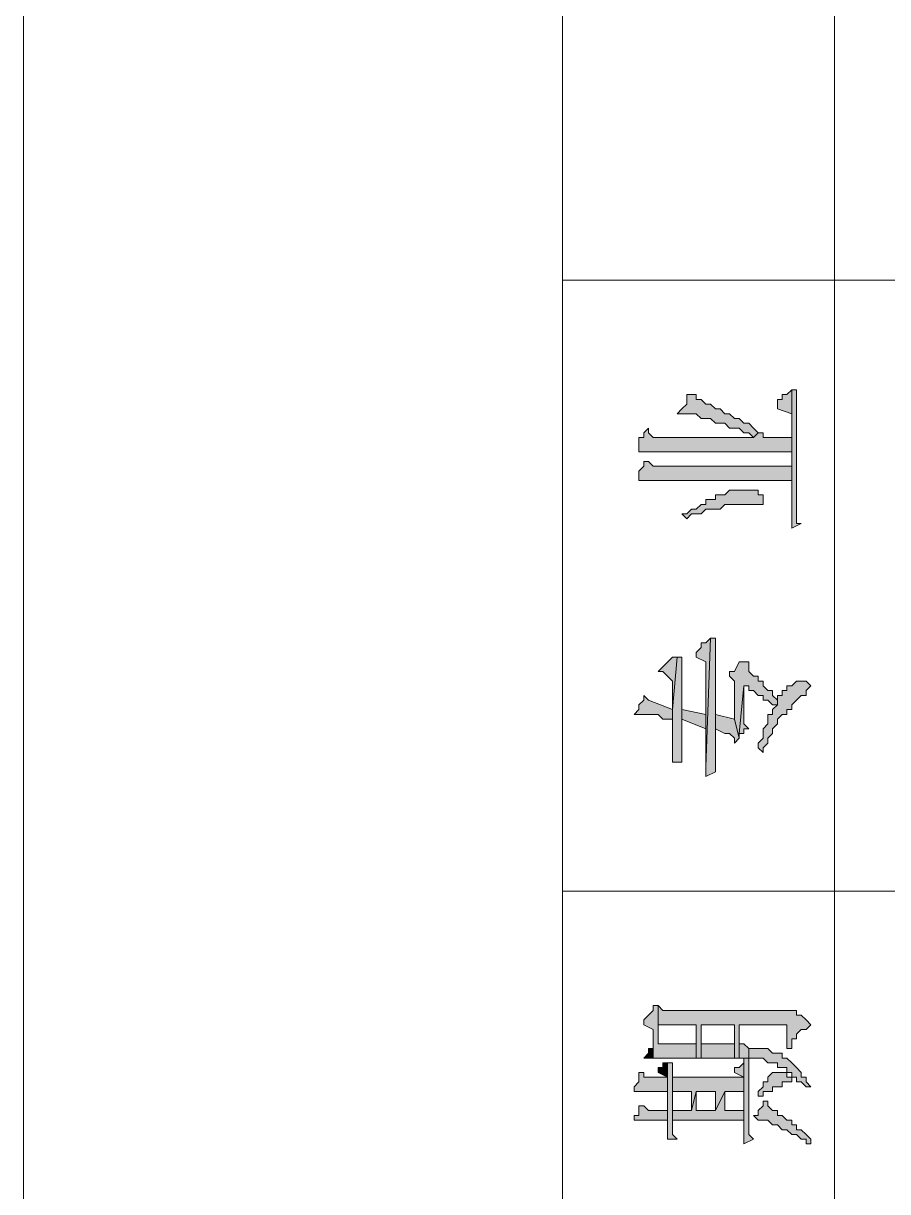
# Model space of a CAD drawing. Header units: millimetres. Extents: x 6 to 291, y 4 to 206.
# Drawn here: x 5.8 to 13.47, y 66.13 to 76.49 of the extents above; entities that cross this region are included whole.
import ezdxf

# ---------------------------------------------------------------- set-up
doc = ezdxf.new("R2010")
doc.units = ezdxf.units.MM
doc.layers.add('C00-00-00', color=7, linetype='Continuous')

msp = doc.modelspace()

# ---------------------------------------------------------------- hatches: boundary and pattern name
at = {"layer": 'C00-00-00'}
h = msp.add_hatch(color=256, dxfattribs=at)
h.dxf.hatch_style = 2
h.paths.add_polyline_path([(11.599333, 73.025), (11.684, 73.025), (11.726333, 73.025), (11.768667, 73.025), (11.811, 72.982666), (11.853333, 72.982666), (11.895667, 72.982666), (11.938, 72.940333), (11.980333, 72.940333), (12.022667, 72.940333), (12.065, 72.898), (12.107333, 72.898), (12.149667, 72.898), (12.192, 72.855666), (12.234333, 72.855666), (12.276667, 72.813333), (12.319, 72.855666), (12.276667, 72.898), (12.234333, 72.940333), (12.192, 72.940333), (12.149667, 72.982666), (12.107333, 72.982666), (12.065, 73.025), (12.022667, 73.025), (11.980333, 73.067333), (11.938, 73.067333), (11.895667, 73.109666), (11.853333, 73.109666), (11.811, 73.152), (11.768667, 73.152), (11.768667, 73.194333), (11.726333, 73.194333), (11.684, 73.194333), (11.684, 73.152), (11.684, 73.109666), (11.641667, 73.067333)])
h = msp.add_hatch(color=256, dxfattribs=at)
h.dxf.hatch_style = 2
h.paths.add_polyline_path([(12.488334, 73.109669), (12.488334, 73.067335), (12.615334, 73.025002), (12.615334, 72.051335), (12.615334, 73.236669), (12.573, 73.194335), (12.530667, 73.194335), (12.530667, 73.152002), (12.488334, 73.152002)])
h = msp.add_hatch(color=256, dxfattribs=at)
h.dxf.hatch_style = 2
h.paths.add_polyline_path([(12.615333, 72.009009), (12.7, 72.051342), (12.657667, 72.051342), (12.657667, 73.236675), (12.615333, 73.236675)])
h = msp.add_hatch(color=256, dxfattribs=at)
h.dxf.hatch_style = 2
h.paths.add_polyline_path([(11.260667, 72.686342), (12.615334, 72.686342), (12.615334, 72.559342), (12.615334, 72.432342), (12.615334, 72.813342), (12.361334, 72.813342), (12.361334, 72.855675), (12.319, 72.855675), (12.276667, 72.813342), (11.387667, 72.813342), (11.345334, 72.855675), (11.345334, 72.898008), (11.303, 72.855675), (11.303, 72.813342), (11.260667, 72.813342), (11.260667, 72.771008), (11.260667, 72.728675)])
h = msp.add_hatch(color=256, dxfattribs=at)
h.dxf.hatch_style = 2
h.paths.add_polyline_path([(11.260667, 72.432336), (12.615334, 72.432336), (12.615334, 72.559336), (11.387667, 72.559336), (11.345334, 72.601669), (11.303, 72.601669), (11.303, 72.559336), (11.260667, 72.517002), (11.260667, 72.474669)])
h = msp.add_hatch(color=256, dxfattribs=at)
h.dxf.hatch_style = 2
h.paths.add_polyline_path([(11.641667, 72.136004), (11.684, 72.09367), (11.726333, 72.136004), (11.768667, 72.136004), (11.811, 72.136004), (11.853333, 72.178337), (11.895667, 72.178337), (11.938, 72.178337), (11.980333, 72.178337), (12.022667, 72.22067), (12.107333, 72.22067), (12.361333, 72.22067), (12.361333, 72.263004), (12.361333, 72.305337), (12.319, 72.305337), (12.319, 72.34767), (12.276667, 72.34767), (12.234333, 72.34767), (12.107333, 72.34767), (12.065, 72.34767), (12.022667, 72.305337), (11.980333, 72.305337), (11.938, 72.305337), (11.938, 72.263004), (11.895667, 72.263004), (11.853333, 72.263004), (11.853333, 72.22067), (11.811, 72.22067), (11.768667, 72.178337), (11.726333, 72.178337), (11.684, 72.136004)])
h = msp.add_hatch(color=256, dxfattribs=at)
h.dxf.hatch_style = 2
h.paths.add_polyline_path([(11.768667, 70.908333), (11.768667, 70.866), (11.853333, 70.823666), (11.853333, 69.892333), (11.895667, 71.035333), (11.853333, 70.993), (11.811, 70.993), (11.811, 70.950666)])
h = msp.add_hatch(color=256, dxfattribs=at)
h.dxf.hatch_style = 2
h.paths.add_polyline_path([(11.853333, 69.807674), (11.938, 69.850007), (11.938, 71.03534), (11.895666, 71.03534), (11.853333, 69.89234)])
h = msp.add_hatch(color=256, dxfattribs=at)
h.dxf.hatch_style = 2
h.paths.add_polyline_path([(11.43, 70.738996), (11.472334, 70.738996), (11.557, 70.654329), (11.557, 70.400329), (11.599334, 70.865996), (11.557, 70.865996), (11.472334, 70.781329)])
h = msp.add_hatch(color=256, dxfattribs=at)
h.dxf.hatch_style = 2
h.paths.add_polyline_path([(11.557, 69.934669), (11.641667, 69.934669), (11.641667, 70.866002), (11.599333, 70.866002), (11.557, 70.400335)])
h = msp.add_hatch(color=256, dxfattribs=at)
h.dxf.hatch_style = 2
h.paths.add_polyline_path([(12.064999, 70.69667), (12.107333, 70.654336), (12.107333, 70.31567), (12.149666, 70.146336), (12.149666, 70.18867), (12.191999, 70.612003), (12.234333, 70.612003), (12.234333, 70.56967), (12.276666, 70.56967), (12.318999, 70.527336), (12.361333, 70.527336), (12.361333, 70.485003), (12.403666, 70.485003), (12.445999, 70.44267), (12.488333, 70.44267), (12.488333, 70.485003), (12.445999, 70.527336), (12.445999, 70.56967), (12.403666, 70.56967), (12.361333, 70.612003), (12.361333, 70.654336), (12.318999, 70.654336), (12.318999, 70.69667), (12.276666, 70.69667), (12.234333, 70.739003), (12.234333, 70.82367), (12.191999, 70.82367), (12.149666, 70.82367), (12.107333, 70.739003), (12.064999, 70.739003)])
h = msp.add_hatch(color=256, dxfattribs=at)
h.dxf.hatch_style = 2
h.paths.add_polyline_path([(12.149666, 70.188674), (12.191999, 70.188674), (12.191999, 70.231008), (12.234333, 70.231008), (12.191999, 70.273341), (12.191999, 70.612008)])
h = msp.add_hatch(color=256, dxfattribs=at)
h.dxf.hatch_style = 2
h.paths.add_polyline_path([(12.319, 70.061663), (12.361334, 70.01933), (12.361334, 70.061663), (12.403667, 70.103997), (12.403667, 70.14633), (12.446, 70.188663), (12.446, 70.230997), (12.488334, 70.27333), (12.488334, 70.315663), (12.530667, 70.357997), (12.573, 70.357997), (12.573, 70.40033), (12.615334, 70.40033), (12.615334, 70.442663), (12.657667, 70.484997), (12.7, 70.52733), (12.742334, 70.52733), (12.742334, 70.569663), (12.784667, 70.611997), (12.742334, 70.65433), (12.657667, 70.65433), (12.615334, 70.611997), (12.573, 70.611997), (12.573, 70.569663), (12.530667, 70.569663), (12.530667, 70.52733), (12.488334, 70.52733), (12.488334, 70.484997), (12.488334, 70.442663), (12.446, 70.40033), (12.446, 70.357997), (12.403667, 70.357997), (12.403667, 70.315663), (12.403667, 70.27333), (12.361334, 70.230997), (12.361334, 70.188663), (12.361334, 70.14633), (12.319, 70.103997)])
h = msp.add_hatch(color=256, dxfattribs=at)
h.dxf.hatch_style = 2
h.paths.add_polyline_path([(11.218334, 70.357995), (11.303001, 70.357995), (11.345334, 70.357995), (11.430001, 70.357995), (11.472334, 70.315662), (11.514667, 70.315662), (11.557001, 70.315662), (11.557001, 69.976995), (11.557001, 70.400329), (11.345334, 70.484995), (11.303001, 70.527329), (11.303001, 70.484995), (11.260667, 70.442662), (11.260667, 70.400329)])
h = msp.add_hatch(color=256, dxfattribs=at)
h.dxf.hatch_style = 2
h.paths.add_polyline_path([(11.641667, 70.400338), (11.641667, 70.315669), (11.853333, 70.231001), (11.853333, 70.357995)])
h = msp.add_hatch(color=256, dxfattribs=at)
h.dxf.hatch_style = 2
h.paths.add_polyline_path([(11.938, 70.357995), (11.938, 70.230995), (12.022666, 70.188662), (12.065, 70.188662), (12.107333, 70.146329), (12.107333, 70.103995), (12.149666, 70.146329), (12.107333, 70.315662)])
h = msp.add_hatch(color=256, dxfattribs=at)
h.dxf.hatch_style = 2
h.paths.add_polyline_path([(11.303, 67.648665), (11.303, 67.606331), (11.387667, 67.563998), (11.387667, 67.309998), (11.43, 67.309998), (11.768667, 67.309998), (11.768667, 67.436998), (11.514667, 67.436998), (11.472334, 67.436998), (11.43, 67.436998), (11.43, 67.606331), (11.43, 67.775665), (11.387667, 67.775665), (11.387667, 67.733331), (11.345334, 67.690998)])
h = msp.add_hatch(color=256, dxfattribs=at)
h.dxf.hatch_style = 2
h.paths.add_polyline_path([(11.43, 67.775675), (11.43, 67.606342), (11.768667, 67.606342), (11.768667, 67.437009), (11.768667, 67.310009), (11.811, 67.310009), (11.811, 67.606342), (12.107334, 67.606342), (12.107334, 67.437009), (12.107334, 67.310009), (12.149667, 67.310009), (12.149667, 67.606342), (12.573, 67.606342), (12.573, 67.564009), (12.573, 67.394675), (12.615334, 67.394675), (12.615334, 67.437009), (12.615334, 67.479342), (12.657667, 67.479342), (12.657667, 67.521675), (12.7, 67.564009), (12.742334, 67.564009), (12.784667, 67.606342), (12.742334, 67.648675), (12.7, 67.691009), (12.657667, 67.691009), (12.657667, 67.733342), (11.472334, 67.733342)])
h = msp.add_hatch(color=256, dxfattribs=at)
h.dxf.hatch_style = 2
h.paths.add_polyline_path([(11.811, 67.310006), (12.107333, 67.310006), (12.107333, 67.437001), (11.811, 67.437001), (11.811, 67.606338)])
h = msp.add_hatch(color=256, dxfattribs=at)
h.dxf.hatch_style = 2
h.paths.add_polyline_path([(12.149666, 67.310006), (12.191999, 67.310006), (12.234333, 67.310006), (12.234333, 67.394673), (12.191999, 67.437006), (12.149666, 67.437006), (12.149666, 67.60634)])
h = msp.add_hatch(color=256, dxfattribs=at)
h.dxf.hatch_style = 2
h.paths.add_polyline_path([(12.573, 67.394675), (12.573, 67.563996), (12.573, 67.52167), (12.573, 67.479343)])
h = msp.add_hatch(color=256, dxfattribs=at)
h.dxf.hatch_style = 2
h.paths.add_polyline_path([(11.303, 67.310006), (11.387667, 67.310006), (11.387667, 67.437006), (11.387667, 67.394673), (11.345334, 67.394673), (11.345334, 67.35234)])
h = msp.add_hatch(color=256, dxfattribs=at)
h.dxf.hatch_style = 2
h.paths.add_polyline_path([(12.192001, 66.548005), (12.276667, 66.590338), (12.234334, 66.632672), (12.234334, 67.394672), (12.234334, 67.310005), (12.192001, 67.310005), (12.192001, 66.844338)])
h = msp.add_hatch(color=256, dxfattribs=at)
h.dxf.hatch_style = 2
h.paths.add_polyline_path([(12.234334, 67.394675), (12.234334, 67.310008), (12.276667, 67.310008), (12.361334, 67.310008), (12.403667, 67.267675), (12.446001, 67.267675), (12.488334, 67.267675), (12.488334, 67.225342), (12.530667, 67.225342), (12.573001, 67.225342), (12.573001, 67.183008), (12.615334, 67.183008), (12.615334, 67.140675), (12.657667, 67.140675), (12.657667, 67.098342), (12.700001, 67.098342), (12.742334, 67.056008), (12.784667, 67.056008), (12.742334, 67.098342), (12.742334, 67.140675), (12.700001, 67.140675), (12.700001, 67.183008), (12.657667, 67.225342), (12.615334, 67.267675), (12.573001, 67.310008), (12.530667, 67.310008), (12.530667, 67.352342), (12.488334, 67.352342), (12.446001, 67.352342), (12.403667, 67.394675), (12.361334, 67.394675)])
h = msp.add_hatch(color=256, dxfattribs=at)
h.dxf.hatch_style = 2
h.paths.add_polyline_path([(11.43, 67.182995), (11.514667, 67.140662), (11.514667, 67.267662), (11.472334, 67.267662), (11.472334, 67.225329), (11.43, 67.225329)])
h = msp.add_hatch(color=256, dxfattribs=at)
h.dxf.hatch_style = 2
h.paths.add_polyline_path([(11.514667, 66.590331), (11.599333, 66.590331), (11.557, 66.632665), (11.557, 67.267665), (11.514667, 67.267665), (11.514667, 67.140665)])
h = msp.add_hatch(color=256, dxfattribs=at)
h.dxf.hatch_style = 2
h.paths.add_polyline_path([(12.107333, 67.182995), (12.191999, 67.140662), (12.191999, 66.844329), (12.191999, 67.309995), (12.191999, 67.267662), (12.149666, 67.225329), (12.107333, 67.225329)])
h = msp.add_hatch(color=256, dxfattribs=at)
h.dxf.hatch_style = 2
h.paths.add_polyline_path([(11.218334, 67.013674), (11.514667, 67.013674), (11.514667, 66.844341), (11.514667, 66.632674), (11.514667, 67.140674), (11.303001, 67.140674), (11.303001, 67.183008), (11.260667, 67.183008), (11.260667, 67.140674), (11.260667, 67.098341), (11.218334, 67.056008)])
h = msp.add_hatch(color=256, dxfattribs=at)
h.dxf.hatch_style = 2
h.paths.add_polyline_path([(12.319, 66.971332), (12.361334, 66.971332), (12.361334, 67.013665), (12.403667, 67.013665), (12.446, 67.013665), (12.446, 67.055999), (12.488334, 67.055999), (12.530667, 67.055999), (12.530667, 67.098332), (12.615334, 67.098332), (12.615334, 67.140665), (12.573, 67.140665), (12.573, 67.182999), (12.446, 67.182999), (12.403667, 67.140665), (12.403667, 67.098332), (12.361334, 67.098332), (12.361334, 67.055999), (12.319, 67.013665)])
h = msp.add_hatch(color=256, dxfattribs=at)
h.dxf.hatch_style = 2
h.paths.add_polyline_path([(11.557, 67.140669), (11.557, 66.759669), (11.557, 67.013669), (11.726333, 67.013669), (11.726333, 66.844336), (11.768667, 67.013669), (11.938, 67.013669), (11.938, 66.844336), (12.022667, 67.013669), (12.192, 67.013669), (12.192, 67.140669)])
h = msp.add_hatch(color=256, dxfattribs=at)
h.dxf.hatch_style = 2
h.paths.add_polyline_path([(11.557, 66.759669), (12.192, 66.759669), (12.192, 66.632669), (12.192, 66.844335), (12.022667, 66.844335), (12.022667, 67.013669), (11.938, 66.844335), (11.768667, 66.844335), (11.768667, 67.013669), (11.726333, 66.844335), (11.557, 66.844335), (11.557, 67.013669)])
h = msp.add_hatch(color=256, dxfattribs=at)
h.dxf.hatch_style = 2
h.paths.add_polyline_path([(11.218334, 66.759669), (11.514667, 66.759669), (11.514667, 66.844335), (11.345334, 66.844335), (11.303001, 66.886669), (11.260667, 66.886669), (11.260667, 66.844335), (11.260667, 66.802002), (11.218334, 66.802002)])
h = msp.add_hatch(color=256, dxfattribs=at)
h.dxf.hatch_style = 2
h.paths.add_polyline_path([(12.276667, 66.801995), (12.319001, 66.759661), (12.361334, 66.759661), (12.403667, 66.759661), (12.446001, 66.717328), (12.488334, 66.717328), (12.530667, 66.674995), (12.573001, 66.674995), (12.615334, 66.632661), (12.657667, 66.632661), (12.700001, 66.590328), (12.742334, 66.590328), (12.742334, 66.547995), (12.784667, 66.547995), (12.784667, 66.590328), (12.742334, 66.632661), (12.700001, 66.674995), (12.657667, 66.674995), (12.657667, 66.717328), (12.615334, 66.717328), (12.615334, 66.759661), (12.573001, 66.759661), (12.530667, 66.801995), (12.488334, 66.801995), (12.488334, 66.844328), (12.446001, 66.844328), (12.403667, 66.886661), (12.403667, 66.928995), (12.361334, 66.928995), (12.361334, 66.886661), (12.319001, 66.844328), (12.319001, 66.801995)])

# ---------------------------------------------------------------- linework, layer by layer
at = {"layer": 'C00-00-00', "lineweight": 15}
for points in [[(291.126319, 205.740002), (5.799667, 205.740002), (5.799667, 3.979343), (291.126319, 3.979343)], [(12.996333, 48.810328), (12.996333, 141.859001)], [(17.779999, 68.791666), (10.583333, 68.791666), (10.583333, 88.815339)], [(17.779999, 74.210328), (10.583333, 74.210328)], [(10.583333, 48.810328), (10.583333, 68.791666)], [(17.779999, 68.791666), (10.583333, 68.791666)]]:
    msp.add_lwpolyline(points, dxfattribs=at)
at = {"layer": 'C00-00-00', "lineweight": 13}
for points in [[(11.599333, 73.025), (11.684, 73.025), (11.726333, 73.025), (11.768667, 73.025), (11.811, 72.982666), (11.853333, 72.982666), (11.895667, 72.982666), (11.938, 72.940333), (11.980333, 72.940333), (12.022667, 72.940333), (12.065, 72.898), (12.107333, 72.898), (12.149667, 72.898), (12.192, 72.855666), (12.234333, 72.855666), (12.276667, 72.813333), (12.319, 72.855666), (12.276667, 72.898), (12.234333, 72.940333), (12.192, 72.940333), (12.149667, 72.982666), (12.107333, 72.982666), (12.065, 73.025), (12.022667, 73.025), (11.980333, 73.067333), (11.938, 73.067333), (11.895667, 73.109666), (11.853333, 73.109666), (11.811, 73.152), (11.768667, 73.152), (11.768667, 73.194333), (11.726333, 73.194333), (11.684, 73.194333), (11.684, 73.152), (11.684, 73.109666), (11.641667, 73.067333)], [(12.488334, 73.109669), (12.488334, 73.067335), (12.615334, 73.025002), (12.615334, 72.051335), (12.615334, 73.236669), (12.573, 73.194335), (12.530667, 73.194335), (12.530667, 73.152002), (12.488334, 73.152002)], [(12.615333, 72.009009), (12.7, 72.051342), (12.657667, 72.051342), (12.657667, 73.236675), (12.615333, 73.236675)], [(11.260667, 72.686342), (12.615334, 72.686342), (12.615334, 72.559342), (12.615334, 72.432342), (12.615334, 72.813342), (12.361334, 72.813342), (12.361334, 72.855675), (12.319, 72.855675), (12.276667, 72.813342), (11.387667, 72.813342), (11.345334, 72.855675), (11.345334, 72.898008), (11.303, 72.855675), (11.303, 72.813342), (11.260667, 72.813342), (11.260667, 72.771008), (11.260667, 72.728675)], [(11.260667, 72.432336), (12.615334, 72.432336), (12.615334, 72.559336), (11.387667, 72.559336), (11.345334, 72.601669), (11.303, 72.601669), (11.303, 72.559336), (11.260667, 72.517002), (11.260667, 72.474669)], [(11.641667, 72.136004), (11.684, 72.09367), (11.726333, 72.136004), (11.768667, 72.136004), (11.811, 72.136004), (11.853333, 72.178337), (11.895667, 72.178337), (11.938, 72.178337), (11.980333, 72.178337), (12.022667, 72.22067), (12.107333, 72.22067), (12.361333, 72.22067), (12.361333, 72.263004), (12.361333, 72.305337), (12.319, 72.305337), (12.319, 72.34767), (12.276667, 72.34767), (12.234333, 72.34767), (12.107333, 72.34767), (12.065, 72.34767), (12.022667, 72.305337), (11.980333, 72.305337), (11.938, 72.305337), (11.938, 72.263004), (11.895667, 72.263004), (11.853333, 72.263004), (11.853333, 72.22067), (11.811, 72.22067), (11.768667, 72.178337), (11.726333, 72.178337), (11.684, 72.136004)], [(11.768667, 70.908333), (11.768667, 70.866), (11.853333, 70.823666), (11.853333, 69.892333), (11.895667, 71.035333), (11.853333, 70.993), (11.811, 70.993), (11.811, 70.950666)], [(11.853333, 69.807674), (11.938, 69.850007), (11.938, 71.03534), (11.895666, 71.03534), (11.853333, 69.89234)], [(11.43, 70.738996), (11.472334, 70.738996), (11.557, 70.654329), (11.557, 70.400329), (11.599334, 70.865996), (11.557, 70.865996), (11.472334, 70.781329)], [(11.557, 69.934669), (11.641667, 69.934669), (11.641667, 70.866002), (11.599333, 70.866002), (11.557, 70.400335)], [(12.064999, 70.69667), (12.107333, 70.654336), (12.107333, 70.31567), (12.149666, 70.146336), (12.149666, 70.18867), (12.191999, 70.612003), (12.234333, 70.612003), (12.234333, 70.56967), (12.276666, 70.56967), (12.318999, 70.527336), (12.361333, 70.527336), (12.361333, 70.485003), (12.403666, 70.485003), (12.445999, 70.44267), (12.488333, 70.44267), (12.488333, 70.485003), (12.445999, 70.527336), (12.445999, 70.56967), (12.403666, 70.56967), (12.361333, 70.612003), (12.361333, 70.654336), (12.318999, 70.654336), (12.318999, 70.69667), (12.276666, 70.69667), (12.234333, 70.739003), (12.234333, 70.82367), (12.191999, 70.82367), (12.149666, 70.82367), (12.107333, 70.739003), (12.064999, 70.739003)], [(12.149666, 70.188674), (12.191999, 70.188674), (12.191999, 70.231008), (12.234333, 70.231008), (12.191999, 70.273341), (12.191999, 70.612008)], [(12.319, 70.061663), (12.361334, 70.01933), (12.361334, 70.061663), (12.403667, 70.103997), (12.403667, 70.14633), (12.446, 70.188663), (12.446, 70.230997), (12.488334, 70.27333), (12.488334, 70.315663), (12.530667, 70.357997), (12.573, 70.357997), (12.573, 70.40033), (12.615334, 70.40033), (12.615334, 70.442663), (12.657667, 70.484997), (12.7, 70.52733), (12.742334, 70.52733), (12.742334, 70.569663), (12.784667, 70.611997), (12.742334, 70.65433), (12.657667, 70.65433), (12.615334, 70.611997), (12.573, 70.611997), (12.573, 70.569663), (12.530667, 70.569663), (12.530667, 70.52733), (12.488334, 70.52733), (12.488334, 70.484997), (12.488334, 70.442663), (12.446, 70.40033), (12.446, 70.357997), (12.403667, 70.357997), (12.403667, 70.315663), (12.403667, 70.27333), (12.361334, 70.230997), (12.361334, 70.188663), (12.361334, 70.14633), (12.319, 70.103997)], [(11.218334, 70.357995), (11.303001, 70.357995), (11.345334, 70.357995), (11.430001, 70.357995), (11.472334, 70.315662), (11.514667, 70.315662), (11.557001, 70.315662), (11.557001, 69.976995), (11.557001, 70.400329), (11.345334, 70.484995), (11.303001, 70.527329), (11.303001, 70.484995), (11.260667, 70.442662), (11.260667, 70.400329)], [(11.641667, 70.400338), (11.641667, 70.315669), (11.853333, 70.231001), (11.853333, 70.357995)], [(11.938, 70.357995), (11.938, 70.230995), (12.022666, 70.188662), (12.065, 70.188662), (12.107333, 70.146329), (12.107333, 70.103995), (12.149666, 70.146329), (12.107333, 70.315662)], [(11.303, 67.648665), (11.303, 67.606331), (11.387667, 67.563998), (11.387667, 67.309998), (11.43, 67.309998), (11.768667, 67.309998), (11.768667, 67.436998), (11.514667, 67.436998), (11.472334, 67.436998), (11.43, 67.436998), (11.43, 67.606331), (11.43, 67.775665), (11.387667, 67.775665), (11.387667, 67.733331), (11.345334, 67.690998)], [(11.43, 67.775675), (11.43, 67.606342), (11.768667, 67.606342), (11.768667, 67.437009), (11.768667, 67.310009), (11.811, 67.310009), (11.811, 67.606342), (12.107334, 67.606342), (12.107334, 67.437009), (12.107334, 67.310009), (12.149667, 67.310009), (12.149667, 67.606342), (12.573, 67.606342), (12.573, 67.564009), (12.573, 67.394675), (12.615334, 67.394675), (12.615334, 67.437009), (12.615334, 67.479342), (12.657667, 67.479342), (12.657667, 67.521675), (12.7, 67.564009), (12.742334, 67.564009), (12.784667, 67.606342), (12.742334, 67.648675), (12.7, 67.691009), (12.657667, 67.691009), (12.657667, 67.733342), (11.472334, 67.733342)], [(11.811, 67.310006), (12.107333, 67.310006), (12.107333, 67.437001), (11.811, 67.437001), (11.811, 67.606338)], [(12.149666, 67.310006), (12.191999, 67.310006), (12.234333, 67.310006), (12.234333, 67.394673), (12.191999, 67.437006), (12.149666, 67.437006), (12.149666, 67.60634)], [(12.573, 67.394675), (12.573, 67.563996), (12.573, 67.52167), (12.573, 67.479343)], [(11.303, 67.310006), (11.387667, 67.310006), (11.387667, 67.437006), (11.387667, 67.394673), (11.345334, 67.394673), (11.345334, 67.35234)], [(12.192001, 66.548005), (12.276667, 66.590338), (12.234334, 66.632672), (12.234334, 67.394672), (12.234334, 67.310005), (12.192001, 67.310005), (12.192001, 66.844338)], [(12.234334, 67.394675), (12.234334, 67.310008), (12.276667, 67.310008), (12.361334, 67.310008), (12.403667, 67.267675), (12.446001, 67.267675), (12.488334, 67.267675), (12.488334, 67.225342), (12.530667, 67.225342), (12.573001, 67.225342), (12.573001, 67.183008), (12.615334, 67.183008), (12.615334, 67.140675), (12.657667, 67.140675), (12.657667, 67.098342), (12.700001, 67.098342), (12.742334, 67.056008), (12.784667, 67.056008), (12.742334, 67.098342), (12.742334, 67.140675), (12.700001, 67.140675), (12.700001, 67.183008), (12.657667, 67.225342), (12.615334, 67.267675), (12.573001, 67.310008), (12.530667, 67.310008), (12.530667, 67.352342), (12.488334, 67.352342), (12.446001, 67.352342), (12.403667, 67.394675), (12.361334, 67.394675)], [(11.43, 67.182995), (11.514667, 67.140662), (11.514667, 67.267662), (11.472334, 67.267662), (11.472334, 67.225329), (11.43, 67.225329)], [(11.514667, 66.590331), (11.599333, 66.590331), (11.557, 66.632665), (11.557, 67.267665), (11.514667, 67.267665), (11.514667, 67.140665)], [(12.107333, 67.182995), (12.191999, 67.140662), (12.191999, 66.844329), (12.191999, 67.309995), (12.191999, 67.267662), (12.149666, 67.225329), (12.107333, 67.225329)], [(11.218334, 67.013674), (11.514667, 67.013674), (11.514667, 66.844341), (11.514667, 66.632674), (11.514667, 67.140674), (11.303001, 67.140674), (11.303001, 67.183008), (11.260667, 67.183008), (11.260667, 67.140674), (11.260667, 67.098341), (11.218334, 67.056008)], [(12.319, 66.971332), (12.361334, 66.971332), (12.361334, 67.013665), (12.403667, 67.013665), (12.446, 67.013665), (12.446, 67.055999), (12.488334, 67.055999), (12.530667, 67.055999), (12.530667, 67.098332), (12.615334, 67.098332), (12.615334, 67.140665), (12.573, 67.140665), (12.573, 67.182999), (12.446, 67.182999), (12.403667, 67.140665), (12.403667, 67.098332), (12.361334, 67.098332), (12.361334, 67.055999), (12.319, 67.013665)], [(11.557, 67.140669), (11.557, 66.759669), (11.557, 67.013669), (11.726333, 67.013669), (11.726333, 66.844336), (11.768667, 67.013669), (11.938, 67.013669), (11.938, 66.844336), (12.022667, 67.013669), (12.192, 67.013669), (12.192, 67.140669)], [(11.557, 66.759669), (12.192, 66.759669), (12.192, 66.632669), (12.192, 66.844335), (12.022667, 66.844335), (12.022667, 67.013669), (11.938, 66.844335), (11.768667, 66.844335), (11.768667, 67.013669), (11.726333, 66.844335), (11.557, 66.844335), (11.557, 67.013669)], [(11.218334, 66.759669), (11.514667, 66.759669), (11.514667, 66.844335), (11.345334, 66.844335), (11.303001, 66.886669), (11.260667, 66.886669), (11.260667, 66.844335), (11.260667, 66.802002), (11.218334, 66.802002)], [(12.276667, 66.801995), (12.319001, 66.759661), (12.361334, 66.759661), (12.403667, 66.759661), (12.446001, 66.717328), (12.488334, 66.717328), (12.530667, 66.674995), (12.573001, 66.674995), (12.615334, 66.632661), (12.657667, 66.632661), (12.700001, 66.590328), (12.742334, 66.590328), (12.742334, 66.547995), (12.784667, 66.547995), (12.784667, 66.590328), (12.742334, 66.632661), (12.700001, 66.674995), (12.657667, 66.674995), (12.657667, 66.717328), (12.615334, 66.717328), (12.615334, 66.759661), (12.573001, 66.759661), (12.530667, 66.801995), (12.488334, 66.801995), (12.488334, 66.844328), (12.446001, 66.844328), (12.403667, 66.886661), (12.403667, 66.928995), (12.361334, 66.928995), (12.361334, 66.886661), (12.319001, 66.844328), (12.319001, 66.801995)]]:
    msp.add_lwpolyline(points, close=True, dxfattribs=at)

doc.saveas('drawing.dxf')
